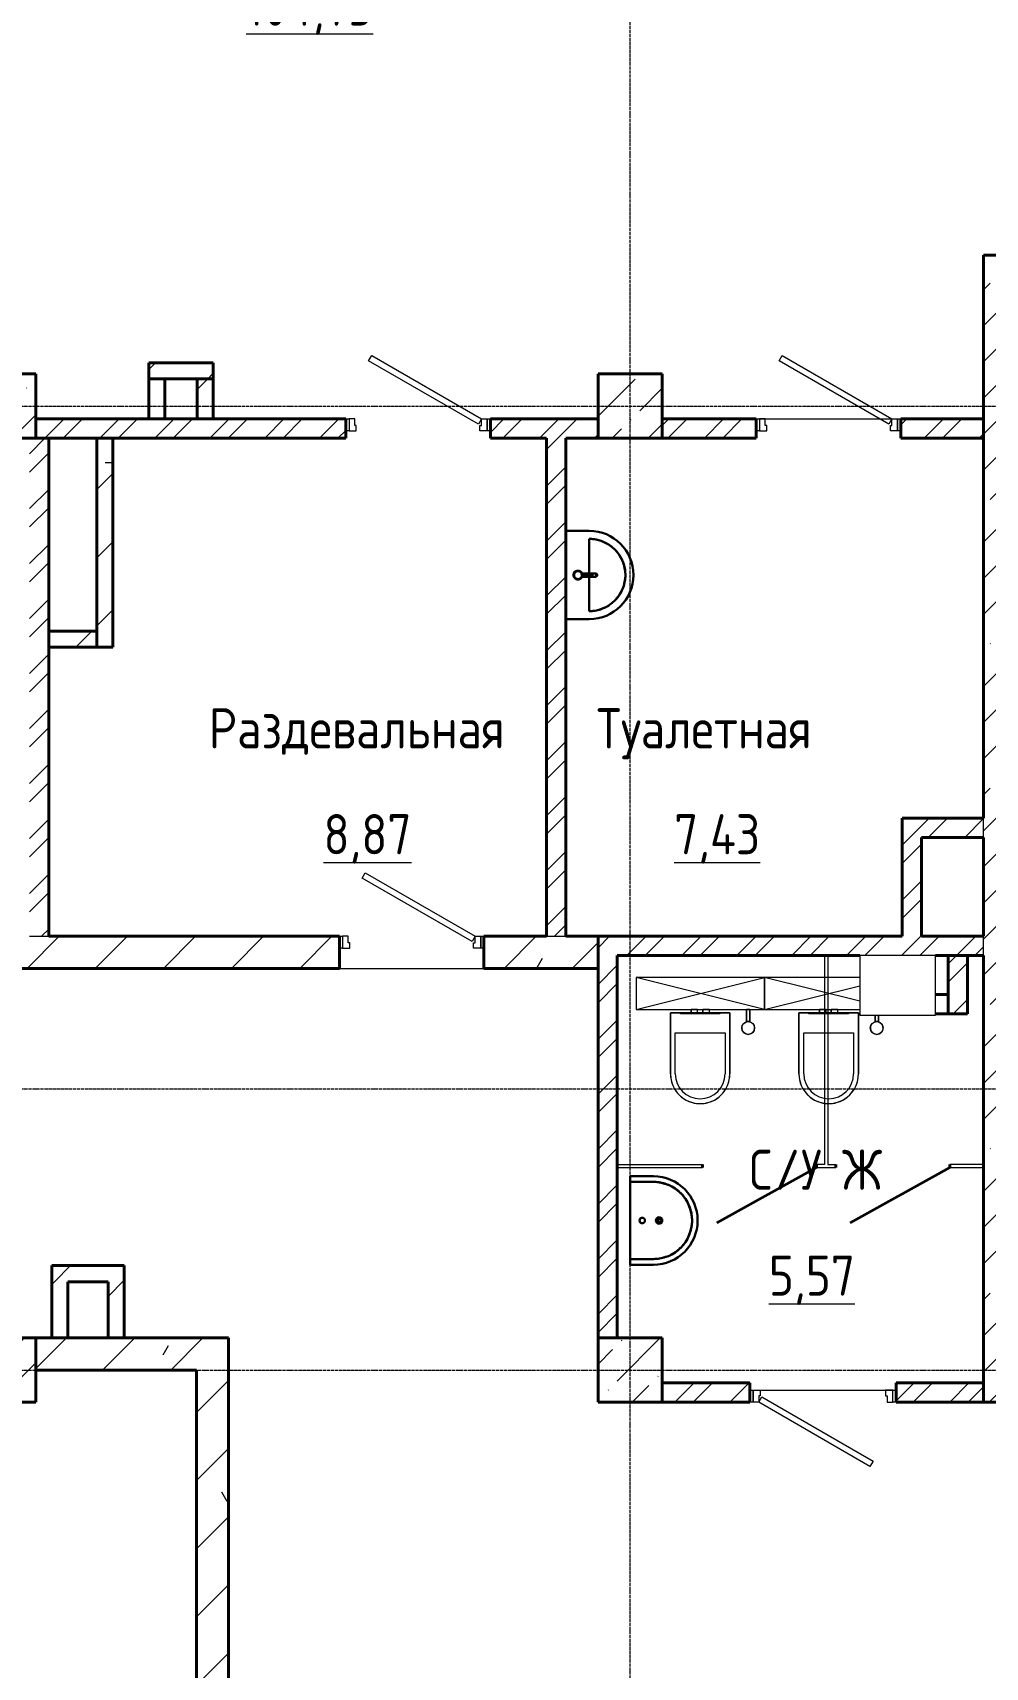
# Model space of a CAD drawing. Header units: millimetres. Extents: x 0 to 351840, y -132678 to 32417.
# Drawn here: x 304756 to 310687, y -110316 to -100142 of the extents above; entities that cross this region are included whole.
import ezdxf

# ---------------------------------------------------------------- set-up
doc = ezdxf.new("R2010")
doc.units = ezdxf.units.MM
doc.linetypes.add('BI_линия_сетки', pattern=[25, 20, -2.5, 0, -2.5])
doc.linetypes.add('BI_невидимые', pattern=[5, 3, -2])
for name, color, linetype, lineweight in [('Двери', 7, 'Continuous', 18), ('Марки помещений', 7, 'Continuous', 20), ('Несущие колонны', 7, 'Continuous', 18), ('Оси', 7, 'Continuous', 9), ('Перекрытие', 7, 'Continuous', 18), ('Сантехника', 7, 'Continuous', 9), ('Стены внутренние', 7, 'Continuous', 18), ('Стены наружные', 7, 'Continuous', 18), ('Стены несущие', 7, 'Continuous', 18), ('Стены штриховка', 7, 'Continuous', 18), ('Узлы', 7, 'Continuous', 9)]:
    doc.layers.add(name, color=color, linetype=linetype, lineweight=lineweight)
doc.layers.add('Линии', color=7, linetype='Continuous', lineweight=9, true_color=0x00a600)
doc.styles.add('GOST Common_1', font='GOST Common.ttf', dxfattribs={"width": 0.9, "height": 250})
pattern_1 = [(0, (2e-10, 1e-10), (1625.6, 406.4), [67.056, -1152.144, 67.056, -1152.144, -6502.4]), (0, (2e-10, 1e-10), (1625.6, 406.4), [-2438.4, 67.056, -2371.344, 67.056, -1152.144, -2844.8]), (0, (2e-10, 1e-10), (1625.6, 406.4), [-6096, 67.056, -745.744, 67.056, -1964.944]), (120, (609.6, 203.2), (-1164.753, 1204.611), [67.056, -1152.144, 67.056, -1152.144, -6502.4]), (120, (609.6, 203.2), (-1164.753, 1204.611), [-2438.4, 67.056, -2371.344, 67.056, -1152.144, -2844.8]), (120, (609.6, 203.2), (-1164.753, 1204.611), [-6096, 67.056, -745.744, 67.056, -1964.944]), (240, (812.8, 1016), (-460.847, -1611.011), [67.056, -1152.144, 67.056, -1152.144, -6502.4]), (240, (812.8, 1016), (-460.847, -1611.011), [-2438.4, 67.056, -2371.344, 67.056, -1152.144, -2844.8]), (240, (812.8, 1016), (-460.847, -1611.011), [-6096, 67.056, -745.744, 67.056, -1964.944])]
pattern_2 = [(45, (2e-10, 1e-10), (-212.132, 212.132), [])]
pattern_3 = [(45, (2e-10, 1e-10), (-171.074, 171.074), []), (45, (114.05, 1e-10), (-171.074, 171.074), [])]

# ---------------------------------------------------------------- blocks, each defined once
blk = doc.blocks.new('_временные_конструкции_колонны_монолитные_прямоугольная - _временная_конструкция_колонна_400x400-V9-02 Этаж__3_300___Отделочный_')
at = {"layer": 'Несущие колонны', "lineweight": 9}
h = blk.add_hatch(dxfattribs=at)
h.set_pattern_fill('FP_10', color=9, style=0, pattern_type=2)
h.set_pattern_definition([(45, (-6000, -7900), (84.1895, 308.696), [396.875, -79.375, 3.353, -76.022])])
h.paths.add_polyline_path([(200, -200), (200, 200), (-200, 200), (-200, -200)])
at = {"layer": 'Несущие колонны', "color": 9, "lineweight": 40}
for p, q in [((200, 200), (-200, 200)), ((-200, 200), (-200, -200)), ((200, -200), (200, 200)), ((-200, -200), (200, -200))]:
    blk.add_line(p, q, dxfattribs=at)
blk = doc.blocks.new('_временные_конструкции_колонны_монолитные_прямоугольная - _временная_конструкция_колонна_400x400-V10-02 Этаж__3_300___Отделочный_')
at = {"layer": 'Несущие колонны', "lineweight": 9}
h = blk.add_hatch(dxfattribs=at)
h.set_pattern_fill('FP_11', color=9, style=0, pattern_type=2)
h.set_pattern_definition([(45, (-9900, -7900), (84.1895, 308.696), [396.875, -79.375, 3.353, -76.022])])
h.paths.add_polyline_path([(200, -200), (200, 200), (-200, 200), (-200, -200)])
at = {"layer": 'Несущие колонны', "color": 9, "lineweight": 40}
for p, q in [((200, 200), (-200, 200)), ((-200, 200), (-200, -200)), ((200, -200), (200, 200)), ((-200, -200), (200, -200))]:
    blk.add_line(p, q, dxfattribs=at)
blk = doc.blocks.new('_временные_конструкции_колонны_монолитные_прямоугольная - _временная_конструкция_колонна_400x400-V17-02 Этаж__3_300___Отделочный_')
at = {"layer": 'Несущие колонны', "lineweight": 9}
h = blk.add_hatch(dxfattribs=at)
h.set_pattern_fill('FP_18', color=9, style=0, pattern_type=2)
h.set_pattern_definition([(45, (-6000, -13900), (84.1895, 308.696), [396.875, -79.375, 3.353, -76.022])])
h.paths.add_polyline_path([(200, -200), (200, 200), (-200, 200), (-200, -200)])
at = {"layer": 'Несущие колонны', "color": 9, "lineweight": 40}
for p, q in [((200, 200), (-200, 200)), ((-200, 200), (-200, -200)), ((200, -200), (200, 200)), ((-200, -200), (200, -200))]:
    blk.add_line(p, q, dxfattribs=at)
blk = doc.blocks.new('_Двери_Металлические_Однопольная_Техническая_1_3_4_8 - _дверь_ДМВ_2200-910_Л Д-7_-5814240-02 Этаж__3_300___Отделочный_')
at = {"layer": 'Двери', "color": 9, "lineweight": 9}
for p, q in [((-187, 427), (-168, 460)), ((506, 27), (-187, 427)), ((-168, 460), (525, 60)), ((-275, 60), (-310, 60)), ((-310, 60), (-310, -15)), ((-275, 20), (-275, 60)), ((-265, 20), (-275, 20)), ((-265, -15), (-265, 20)), ((525, 60), (506, 27)), ((515, 20), (525, 20)), ((515, -15), (515, 20)), ((525, 60), (560, 60)), ((525, 20), (525, 60)), ((560, 60), (560, -15)), ((-310, -15), (-265, -15)), ((560, -15), (515, -15))]:
    blk.add_line(p, q, dxfattribs=at)
at = {"layer": 'Двери', "color": 9, "linetype": 'BI_невидимые', "lineweight": 9}
for p, q in [((-330, -15), (-330, 60)), ((-330, 60), (-310, 60)), ((-330, -15), (-330, 60)), ((-330, 60), (-310, 60)), ((-310, 60), (-310, -15)), ((-310, 60), (-310, -15)), ((560, -15), (560, 60)), ((560, 60), (580, 60)), ((560, -15), (560, 60)), ((560, 60), (580, 60)), ((580, 60), (580, -15)), ((580, 60), (580, -15)), ((-310, -15), (-330, -15)), ((-310, -15), (-330, -15)), ((580, -15), (560, -15)), ((580, -15), (560, -15))]:
    blk.add_line(p, q, dxfattribs=at)
blk = doc.blocks.new('_Двери_Металлические_Однопольная_Техническая_1_3_4_8 - _дверь_ДМН_2100-900_Л Д-25-7591432-02 Этаж__3_300___Отделочный_')
at = {"layer": 'Двери', "color": 9, "lineweight": 9}
for p, q in [((-183, 422), (-164, 455)), ((501, 27), (-183, 422)), ((-164, 455), (520, 60)), ((-270, 60), (-305, 60)), ((-305, 60), (-305, -15)), ((-270, 20), (-270, 60)), ((-260, 20), (-270, 20)), ((-260, -15), (-260, 20)), ((520, 60), (501, 27)), ((510, 20), (520, 20)), ((510, -15), (510, 20)), ((520, 60), (555, 60)), ((520, 20), (520, 60)), ((555, 60), (555, -15)), ((-305, -15), (-260, -15)), ((555, -15), (510, -15))]:
    blk.add_line(p, q, dxfattribs=at)
at = {"layer": 'Двери', "color": 9, "linetype": 'BI_невидимые', "lineweight": 9}
for p, q in [((-325, -15), (-325, 60)), ((-325, 60), (-305, 60)), ((-325, -15), (-325, 60)), ((-325, 60), (-305, 60)), ((-305, 60), (-305, -15)), ((-305, 60), (-305, -15)), ((555, -15), (555, 60)), ((555, 60), (575, 60)), ((555, -15), (555, 60)), ((555, 60), (575, 60)), ((575, 60), (575, -15)), ((575, 60), (575, -15)), ((-305, -15), (-325, -15)), ((-305, -15), (-325, -15)), ((575, -15), (555, -15)), ((575, -15), (555, -15))]:
    blk.add_line(p, q, dxfattribs=at)
blk = doc.blocks.new('_Двери_Металлические_Однопольная_Техническая_1_3_4_8 - _дверь_ДМН_2100-900_Л-7489549-02 Этаж__3_300___Отделочный_')
at = {"layer": 'Двери', "color": 9, "lineweight": 9}
for p, q in [((-183, 422), (-164, 455)), ((501, 27), (-183, 422)), ((-164, 455), (520, 60)), ((-270, 60), (-305, 60)), ((-305, 60), (-305, -15)), ((-270, 20), (-270, 60)), ((-260, 20), (-270, 20)), ((-260, -15), (-260, 20)), ((520, 60), (501, 27)), ((510, 20), (520, 20)), ((510, -15), (510, 20)), ((520, 60), (555, 60)), ((520, 20), (520, 60)), ((555, 60), (555, -15)), ((-305, -15), (-260, -15)), ((555, -15), (510, -15))]:
    blk.add_line(p, q, dxfattribs=at)
at = {"layer": 'Двери', "color": 9, "linetype": 'BI_невидимые', "lineweight": 9}
for p, q in [((-325, -15), (-325, 60)), ((-325, 60), (-305, 60)), ((-325, -15), (-325, 60)), ((-325, 60), (-305, 60)), ((-305, 60), (-305, -15)), ((-305, 60), (-305, -15)), ((555, -15), (555, 60)), ((555, 60), (575, 60)), ((555, -15), (555, 60)), ((555, 60), (575, 60)), ((575, 60), (575, -15)), ((575, 60), (575, -15)), ((-305, -15), (-325, -15)), ((-305, -15), (-325, -15)), ((575, -15), (555, -15)), ((575, -15), (555, -15))]:
    blk.add_line(p, q, dxfattribs=at)
blk = doc.blocks.new('_Двери_Металлические_Однопольная_Техническая_1_3_4_8 - _дверь_ДМН_2100-900_Л Д-25-7591037-02 Этаж__3_300___Отделочный_')
at = {"layer": 'Двери', "color": 9, "lineweight": 9}
for p, q in [((-183, 462), (-164, 495)), ((501, 67), (-183, 462)), ((-164, 495), (520, 100)), ((-270, 100), (-305, 100)), ((-305, 100), (-305, 25)), ((-305, 25), (-260, 25)), ((-270, 60), (-270, 100)), ((-260, 60), (-270, 60)), ((-260, 25), (-260, 60)), ((520, 100), (501, 67)), ((510, 60), (520, 60)), ((510, 25), (510, 60)), ((555, 25), (510, 25)), ((520, 100), (555, 100)), ((520, 60), (520, 100)), ((555, 100), (555, 25))]:
    blk.add_line(p, q, dxfattribs=at)
at = {"layer": 'Двери', "color": 9, "linetype": 'BI_невидимые', "lineweight": 9}
for p, q in [((-325, 25), (-325, 100)), ((-325, 100), (-305, 100)), ((-325, 25), (-325, 100)), ((-325, 100), (-305, 100)), ((-305, 25), (-325, 25)), ((-305, 25), (-325, 25)), ((-305, 100), (-305, 25)), ((-305, 100), (-305, 25)), ((555, 25), (555, 100)), ((555, 100), (575, 100)), ((555, 25), (555, 100)), ((555, 100), (575, 100)), ((575, 25), (555, 25)), ((575, 25), (555, 25)), ((575, 100), (575, 25)), ((575, 100), (575, 25))]:
    blk.add_line(p, q, dxfattribs=at)
blk = doc.blocks.new('_временные_конструкции_колонны_монолитные_прямоугольная - _временная_конструкция_колонна_400x400-V86-02 Этаж__3_300___Отделочный_')
at = {"layer": 'Несущие колонны', "lineweight": 9}
h = blk.add_hatch(dxfattribs=at)
h.set_pattern_fill('FP_57', color=9, style=0, pattern_type=2)
h.set_pattern_definition([(45, (-9900, -13900), (84.1895, 308.696), [396.875, -79.375, 3.353, -76.022])])
h.paths.add_polyline_path([(200, -200), (200, 200), (-200, 200), (-200, -200)])
at = {"layer": 'Несущие колонны', "color": 9, "lineweight": 40}
for p, q in [((200, 200), (-200, 200)), ((-200, 200), (-200, -200)), ((200, -200), (200, 200)), ((-200, -200), (200, -200))]:
    blk.add_line(p, q, dxfattribs=at)
blk = doc.blocks.new('ADSK_Умывальник_Полукруглый_Керамический_ГОСТ30493-96 - 2-ой величины-V51-02 Этаж__3_300___Отделочный_')
at = {"layer": 'Сантехника', "color": 9, "lineweight": 30}
for p, q in [((15845, 5245), (15700, 5245)), ((15845, 4980), (15845, 5195)), ((15845, 4745), (15845, 4960)), ((15700, 4695), (15845, 4695))]:
    blk.add_line(p, q, dxfattribs=at)
at = {"layer": 'Сантехника', "color": 9, "lineweight": 30, "flags": 128}
blk.add_lwpolyline([(15845, 4745), (15854, 4745), (15863, 4746), (15872, 4747), (15881, 4748), (15890, 4749), (15898, 4751), (15907, 4754), (15916, 4756), (15924, 4759), (15933, 4763), (15941, 4766), (15949, 4770), (15957, 4775), (15965, 4779), (15972, 4784), (15979, 4790), (15986, 4795), (15993, 4801), (16000, 4807), (16006, 4813), (16013, 4820), (16018, 4827), (16024, 4834), (16029, 4841), (16034, 4848), (16039, 4856), (16043, 4864), (16048, 4872), (16051, 4880), (16055, 4888), (16058, 4897), (16061, 4905), (16063, 4914), (16065, 4923), (16067, 4932), (16068, 4941), (16069, 4950), (16070, 4959), (16070, 4968), (16070, 4977), (16069, 4986), (16069, 4995), (16068, 5003), (16066, 5012), (16064, 5021), (16062, 5030), (16059, 5038), (16056, 5047), (16053, 5055), (16050, 5064), (16046, 5072), (16041, 5080), (16037, 5087), (16032, 5095), (16027, 5102), (16021, 5110), (16016, 5117), (16010, 5123), (16003, 5130), (15997, 5136), (15990, 5142), (15983, 5148), (15976, 5153), (15969, 5158), (15961, 5163), (15953, 5167), (15945, 5171), (15937, 5175), (15929, 5179), (15920, 5182), (15912, 5185), (15903, 5187), (15894, 5189), (15886, 5191), (15877, 5193), (15868, 5194), (15859, 5195), (15850, 5195), (15845, 5195)], dxfattribs=at)
at = {"layer": 'Сантехника', "color": 9, "lineweight": 30}
for radius in [275, 225]:
    blk.add_arc((15845, 4970), radius, 270, 90, dxfattribs=at)
blk = doc.blocks.new('ADSK_Смеситель_ГОСТ25809-96 - Для умывальника_Однорукояточный-V89-02 Этаж__3_300___Отделочный_')
at = {"layer": 'Сантехника', "color": 9, "lineweight": 30}
for p, q in [((9658, 12858), (9600, 12858)), ((9645, 12854), (9600, 12854)), ((9600, 12842), (9645, 12842)), ((9600, 12838), (9658, 12838)), ((9666, 12854), (9645, 12854)), ((9645, 12843), (9645, 12853)), ((9645, 12842), (9666, 12842)), ((9681, 12858), (9658, 12858)), ((9658, 12838), (9681, 12838)), ((9666, 12853), (9666, 12854)), ((9666, 12853), (9666, 12854)), ((9666, 12853), (9666, 12843)), ((9666, 12842), (9666, 12843)), ((9666, 12842), (9666, 12843)), ((9685, 12858), (9681, 12858)), ((9681, 12838), (9685, 12838))]:
    blk.add_line(p, q, dxfattribs=at)
for radius, start, end in [(27.5, 90, 270), (27.5, 173.3116, 186.6875), (27.5, 135, 168.0226), (27.5, 191.9767, 225), (24.5, 90, 197.9349), (24.5, 198, 270), (27.5, 113.3113, 126.6872), (27.5, 233.3119, 246.6878), (27.5, 90, 108.0223), (27.5, 251.9769, 270), (27.5, 71.9777, 90), (27.5, 71.111, 90), (24.5, 342.0651, 90), (24.5, 270, 342), (27.5, 270, 288.0231), (27.5, 270, 288.8881), (27.5, 11.0769, 70), (27.5, 290, 348.9224), (27.5, 53.3128, 66.6887), (27.5, 293.3122, 306.6881), (27.5, 11.9774, 45), (27.5, 315, 348.0233), (24.5, 10.2298, 15), (24.5, 10.2298, 15), (24.5, 345, 349.7702), (24.5, 345, 349.7702)]:
    blk.add_arc((9575, 12848), radius, start, end, dxfattribs=at)
for start_param, end_param in [(4.712389, 6.283185), (3.141593, 3.849159), (3.926991, 4.712389)]:
    blk.add_ellipse((9685, 12848), major_axis=(0, 10), ratio=0.965926, start_param=start_param, end_param=end_param, dxfattribs=at)
for points, knots in [([(9599, 12853), (9599, 12853), (9599, 12854), (9599, 12854), (9599, 12855), (9599, 12855), (9599, 12855)], [0.13888889, 0.13888889, 0.13888889, 0.13888889, 0.16666667, 0.19444444, 0.20833333, 0.22222222, 0.22222222, 0.22222222, 0.22222222]), ([(9599, 12842), (9599, 12842), (9599, 12842), (9599, 12842), (9599, 12843), (9599, 12844), (9599, 12844)], [0.77430556, 0.77430556, 0.77430556, 0.77430556, 0.78298611, 0.79166667, 0.82638889, 0.86111111, 0.86111111, 0.86111111, 0.86111111]), ([(9645, 12854), (9645, 12854), (9645, 12854), (9645, 12854), (9645, 12854), (9645, 12854), (9645, 12854), (9645, 12853)], [0, 0, 0, 0, 0.166667, 0.333333, 0.5, 0.666667, 1, 1, 1, 1]), ([(9646, 12842), (9646, 12842), (9646, 12843), (9646, 12843), (9646, 12843), (9646, 12843), (9646, 12843), (9646, 12843)], [0, 0, 0, 0, 0.166667, 0.333333, 0.5, 0.666667, 1, 1, 1, 1]), ([(9655, 12843), (9655, 12842), (9656, 12840), (9657, 12839), (9658, 12838), (9658, 12838)], [0.1666667, 0.1666667, 0.1666667, 0.1666667, 0.3333333, 0.4166667, 0.5, 0.5, 0.5, 0.5]), ([(9681, 12858), (9681, 12858), (9682, 12858), (9682, 12858), (9682, 12858), (9683, 12858), (9683, 12858), (9684, 12858), (9684, 12857), (9685, 12857), (9685, 12857), (9686, 12856), (9686, 12856), (9686, 12855), (9687, 12854), (9687, 12854), (9688, 12852), (9688, 12851), (9688, 12849), (9688, 12848)], [0.5, 0.5, 0.5, 0.5, 0.5208333, 0.5416667, 0.5625, 0.5833333, 0.6041667, 0.625, 0.6458333, 0.6666667, 0.6875, 0.7083333, 0.75, 0.7708333, 0.7916667, 0.8333333, 0.875, 0.9166667, 1, 1, 1, 1]), ([(9688, 12848), (9688, 12848), (9688, 12846), (9688, 12845), (9687, 12843), (9687, 12843), (9686, 12842), (9686, 12841), (9685, 12841), (9685, 12840), (9684, 12840), (9684, 12839), (9683, 12839), (9683, 12839), (9682, 12839), (9682, 12839), (9682, 12839), (9681, 12838), (9681, 12838)], [0, 0, 0, 0, 0.0833333, 0.125, 0.1666667, 0.2083333, 0.2291667, 0.25, 0.2916667, 0.3333333, 0.3541667, 0.375, 0.3958333, 0.4166667, 0.4375, 0.4583333, 0.4791667, 0.5, 0.5, 0.5, 0.5])]:
    blk.add_open_spline(points, degree=3, knots=knots, dxfattribs=at)
for points in [[(9600, 12853), (9600, 12854), (9600, 12854), (9600, 12854), (9600, 12854), (9600, 12854), (9600, 12854), (9600, 12854)], [(9600, 12854), (9600, 12854), (9600, 12854), (9600, 12854)], [(9600, 12843), (9600, 12845), (9600, 12848), (9600, 12852), (9600, 12853)], [(9600, 12843), (9600, 12843), (9600, 12843), (9600, 12842), (9600, 12842)], [(9600, 12843), (9600, 12843), (9600, 12843), (9600, 12843), (9600, 12843), (9600, 12843), (9600, 12843), (9600, 12843)], [(9645, 12843), (9645, 12843), (9645, 12843), (9645, 12843), (9645, 12842), (9645, 12842)], [(9646, 12853), (9646, 12854), (9646, 12854), (9646, 12854), (9646, 12854), (9646, 12854)], [(9658, 12858), (9658, 12858), (9657, 12858), (9656, 12857), (9655, 12856), (9655, 12854), (9655, 12853)]]:
    blk.add_open_spline(points, degree=3, dxfattribs=at)
blk = doc.blocks.new('_сантехника_2D_унитаз с инсталляцией - _сантехника_2D_унитаз с инсталляцией-V96-02 Этаж__3_300___Отделочный_')
at = {"layer": 'Сантехника', "color": 9}
for p, q in [((-15, 220), (-56, 220)), ((-56, 220), (-56, 200)), ((-15, 200), (-15, 220)), ((58, 220), (17, 220)), ((17, 220), (17, 200)), ((58, 200), (58, 220)), ((400, 200), (-193, 200)), ((400, 200), (-193, 52)), ((-193, 148), (400, 0)), ((-56, 200), (-15, 200)), ((17, 200), (58, 200)), ((400, 0), (400, 200)), ((-193, 0), (400, 0))]:
    blk.add_line(p, q, dxfattribs=at)
at = {"layer": 'Узлы', "color": 9}
for p, q in [((-184, 220), (-184, 600)), ((-184, 600), (-184, 220)), ((-154, 345), (-154, 600)), ((156, 600), (156, 345)), ((186, 600), (186, 220)), ((186, 220), (186, 600)), ((156, 345), (-154, 345)), ((-308, 276), (-308, 233)), ((-308, 233), (-308, 274)), ((-308, 274), (-288, 274)), ((-288, 233), (-288, 276)), ((-288, 274), (-288, 233)), ((186, 220), (-184, 220)), ((-184, 220), (186, 220)), ((-122, 225), (124, 225)), ((-122, 220), (-122, 225)), ((-56, 220), (-56, 200)), ((-15, 220), (-15, 200)), ((17, 220), (17, 200)), ((58, 220), (58, 200)), ((124, 225), (124, 220))]:
    blk.add_line(p, q, dxfattribs=at)
blk.add_circle((-298, 314), 40, dxfattribs=at)
for centre, radius, start, end in [((1, 600), 185, 0, 180), ((1, 600), 185, 360, 180), ((1, 600), 155, 0, 180), ((-298, 314), 40, 284.3723, 255.4859)]:
    blk.add_arc(centre, radius, start, end, dxfattribs=at)
blk = doc.blocks.new('_сантехника_2D_унитаз с инсталляцией - _сантехника_2D_унитаз с инсталляцией-5720890-02 Этаж__3_300___Отделочный_')
at = {"layer": 'Сантехника', "color": 9}
for p, q in [((-15, 220), (-56, 220)), ((-56, 220), (-56, 200)), ((-15, 200), (-15, 220)), ((58, 220), (17, 220)), ((17, 220), (17, 200)), ((58, 200), (58, 220)), ((400, 200), (-400, 200)), ((-400, 200), (-400, 0)), ((400, 200), (-400, 0)), ((-400, 200), (400, 0)), ((-56, 200), (-15, 200)), ((17, 200), (58, 200)), ((400, 0), (400, 200)), ((-400, 0), (400, 0))]:
    blk.add_line(p, q, dxfattribs=at)
at = {"layer": 'Узлы', "color": 9}
for p, q in [((-184, 220), (-184, 600)), ((-184, 600), (-184, 220)), ((-154, 345), (-154, 600)), ((156, 600), (156, 345)), ((186, 600), (186, 220)), ((186, 220), (186, 600)), ((156, 345), (-154, 345)), ((-308, 276), (-308, 200)), ((-308, 200), (-308, 274)), ((-308, 274), (-288, 274)), ((-288, 200), (-288, 276)), ((-288, 274), (-288, 200)), ((186, 220), (-184, 220)), ((-184, 220), (186, 220)), ((-122, 225), (124, 225)), ((-122, 220), (-122, 225)), ((-56, 220), (-56, 200)), ((-15, 220), (-15, 200)), ((17, 220), (17, 200)), ((58, 220), (58, 200)), ((124, 225), (124, 220)), ((-308, 200), (-288, 200))]:
    blk.add_line(p, q, dxfattribs=at)
blk.add_circle((-298, 314), 40, dxfattribs=at)
for centre, radius, start, end in [((1, 600), 185, 0, 180), ((1, 600), 185, 360, 180), ((1, 600), 155, 0, 180), ((-298, 314), 40, 284.3723, 255.4859)]:
    blk.add_arc(centre, radius, start, end, dxfattribs=at)
blk = doc.blocks.new('ADSK_Умывальник_Полукруглый_Керамический_ГОСТ30493-96 - 2-ой величины-V97-02 Этаж__3_300___Отделочный_')
at = {"layer": 'Сантехника', "color": 9, "lineweight": 30}
for p, q in [((10045, 9106), (9900, 9106)), ((9900, 9106), (9900, 9071)), ((10045, 9071), (9900, 9071)), ((9900, 9071), (9900, 8951)), ((9900, 9071), (10045, 9071)), ((9900, 8951), (9900, 8711)), ((9900, 8711), (9900, 8591)), ((9900, 8591), (10045, 8591)), ((10045, 8591), (9900, 8591)), ((9900, 8591), (9900, 8556)), ((9900, 8556), (10045, 8556))]:
    blk.add_line(p, q, dxfattribs=at)
at = {"layer": 'Сантехника', "color": 9, "lineweight": 30, "flags": 128}
blk.add_lwpolyline([(10045, 8591), (10055, 8592), (10064, 8592), (10074, 8593), (10083, 8595), (10093, 8596), (10102, 8598), (10111, 8601), (10120, 8604), (10130, 8607), (10138, 8610), (10147, 8614), (10156, 8619), (10164, 8623), (10172, 8628), (10181, 8633), (10188, 8639), (10196, 8645), (10203, 8651), (10210, 8658), (10217, 8664), (10224, 8671), (10230, 8679), (10236, 8686), (10242, 8694), (10247, 8702), (10252, 8710), (10257, 8718), (10261, 8727), (10265, 8736), (10269, 8745), (10272, 8754), (10275, 8763), (10277, 8772), (10280, 8781), (10282, 8791), (10283, 8800), (10284, 8810), (10285, 8819), (10285, 8829), (10285, 8839), (10284, 8848), (10284, 8858), (10282, 8867), (10281, 8877), (10279, 8886), (10276, 8895), (10274, 8905), (10271, 8914), (10267, 8923), (10263, 8931), (10259, 8940), (10255, 8948), (10250, 8957), (10245, 8965), (10239, 8973), (10233, 8980), (10227, 8988), (10221, 8995), (10214, 9002), (10207, 9008), (10200, 9015), (10192, 9021), (10185, 9027), (10177, 9032), (10169, 9037), (10160, 9042), (10152, 9046), (10143, 9050), (10134, 9054), (10125, 9058), (10116, 9061), (10107, 9063), (10098, 9066), (10088, 9068), (10079, 9069), (10069, 9070), (10060, 9071), (10050, 9071), (10045, 9071)], dxfattribs=at)
at = {"layer": 'Сантехника', "color": 9, "lineweight": 30}
for centre, radius, start, end in [((10045, 8831), 275, 270, 90), ((10045, 8831), 240, 270, 90), ((10080, 8831), 20, 90, 270), ((10080, 8831), 20, 270, 90), ((9975, 8831), 17, 90, 270), ((9975, 8831), 17, 270, 90)]:
    blk.add_arc(centre, radius, start, end, dxfattribs=at)
blk = doc.blocks.new('ADSK_Смеситель_ГОСТ25809-96 - Для умывальника_Однорукояточный-V98-02 Этаж__3_300___Отделочный_')
at = {"layer": 'Сантехника', "color": 9, "lineweight": 30}
for p, q in [((10081, 8841), (10063, 8841)), ((10063, 8821), (10081, 8821)), ((10085, 8841), (10081, 8841)), ((10081, 8821), (10085, 8821))]:
    blk.add_line(p, q, dxfattribs=at)
for start_param, end_param in [(4.712389, 7.853982), (1.570796, 4.712389)]:
    blk.add_ellipse((10085, 8831), major_axis=(0, 10), ratio=0.965926, start_param=start_param, end_param=end_param, dxfattribs=at)
blk.add_open_spline([(10061, 8839), (10062, 8838), (10062, 8837), (10063, 8834), (10063, 8832), (10063, 8831)], degree=3, dxfattribs=at)
for points, knots in [([(10063, 8831), (10063, 8830), (10062, 8827), (10062, 8825), (10061, 8824)], [0, 0, 0, 0, 0.1666667, 0.2488267, 0.2488267, 0.2488267, 0.2488267]), ([(10083, 8841), (10083, 8841), (10082, 8841), (10082, 8841), (10082, 8841), (10081, 8841), (10081, 8841), (10080, 8841), (10080, 8841), (10079, 8841), (10079, 8841), (10078, 8841), (10078, 8840), (10078, 8840), (10077, 8840), (10077, 8839), (10076, 8839), (10076, 8838), (10075, 8837), (10075, 8837), (10075, 8835), (10074, 8834), (10074, 8832), (10074, 8831)], [0.4252854, 0.4252854, 0.4252854, 0.4252854, 0.4375, 0.4583333, 0.4791667, 0.5, 0.5208333, 0.5416667, 0.5625, 0.5833333, 0.6041667, 0.625, 0.6458333, 0.6666667, 0.6875, 0.7083333, 0.75, 0.7708333, 0.7916667, 0.8333333, 0.875, 0.9166667, 1, 1, 1, 1]), ([(10074, 8831), (10074, 8831), (10074, 8829), (10075, 8828), (10075, 8826), (10075, 8826), (10076, 8825), (10076, 8824), (10077, 8824), (10077, 8823), (10078, 8823), (10078, 8822), (10079, 8822), (10079, 8822), (10080, 8822), (10080, 8822), (10081, 8822), (10081, 8821), (10082, 8822), (10082, 8822), (10082, 8822), (10083, 8822), (10083, 8822)], [0, 0, 0, 0, 0.0833333, 0.125, 0.1666667, 0.2083333, 0.2291667, 0.25, 0.2916667, 0.3333333, 0.3541667, 0.375, 0.3958333, 0.4166667, 0.4375, 0.4583333, 0.4791667, 0.5, 0.5208333, 0.5416667, 0.5625, 0.5833333, 0.5833333, 0.5833333, 0.5833333])]:
    blk.add_open_spline(points, degree=3, knots=knots, dxfattribs=at)
blk = doc.blocks.new('A$C6dd5c291')
at = {"layer": 'Стены внутренние', "lineweight": 9}
h = blk.add_hatch(dxfattribs=at)
h.set_pattern_fill('FP_34', color=9, style=0, pattern_type=2)
h.set_pattern_definition(pattern_2)
h.paths.add_polyline_path([(7304, 14070), (7304, 14170), (6904, 14170), (6904, 14070), (7174.4, 14070)])
h = blk.add_hatch(dxfattribs=at)
h.set_pattern_fill('FP_34', color=9, style=0, pattern_type=2)
h.set_pattern_definition(pattern_2)
h.paths.add_polyline_path([(7304, 13820), (7304, 14070), (7204, 14070), (7204, 13820)])
h = blk.add_hatch(dxfattribs=at)
h.set_pattern_fill('FP_35', color=9, style=0, pattern_type=2)
h.set_pattern_definition(pattern_3)
h.paths.add_polyline_path([(9700, 13700), (9700, 13820), (9030, 13820), (9030, 13700), (9500, 13700)])
h.paths.add_polyline_path([(8130, 13700), (8130, 13820), (6200, 13820), (6200, 13700), (7174.4, 13700)])
h = blk.add_hatch(dxfattribs=at)
h.set_pattern_fill('FP_35', color=9, style=0, pattern_type=2)
h.set_pattern_definition(pattern_3)
h.paths.add_polyline_path([(12100, 13700), (12100, 13820), (11585, 13820), (11585, 13700)])
h.paths.add_polyline_path([(10685, 13700), (10685, 13820), (10100, 13820), (10100, 13700), (10387, 13700)])
h = blk.add_hatch(dxfattribs=at)
h.set_pattern_fill('FP_35', color=9, style=0, pattern_type=2)
h.set_pattern_definition(pattern_3)
h.paths.add_polyline_path([(6160, 10600), (6280, 10600), (6280, 13700), (6160, 13700), (6160, 11717.5)])
h = blk.add_hatch(dxfattribs=at)
h.set_pattern_fill('FP_33', color=9, style=0, pattern_type=2)
h.set_pattern_definition(pattern_1)
h.paths.add_polyline_path([(6680, 12400), (6680, 13700), (6580, 13700), (6580, 12400)])
h = blk.add_hatch(dxfattribs=at)
h.set_pattern_fill('FP_34', color=9, style=0, pattern_type=2)
h.set_pattern_definition(pattern_2)
h.paths.add_polyline_path([(6680, 12400), (6680, 13700), (6580, 13700), (6580, 12400)])
h = blk.add_hatch(dxfattribs=at)
h.set_pattern_fill('FP_35', color=9, style=0, pattern_type=2)
h.set_pattern_definition(pattern_3)
h.paths.add_polyline_path([(9500, 10600), (9500, 13700), (9380, 13700), (9380, 10600)])
h = blk.add_hatch(dxfattribs=at)
h.set_pattern_fill('FP_34', color=9, style=0, pattern_type=2)
h.set_pattern_definition(pattern_2)
h.paths.add_polyline_path([(6580, 12400), (6580, 12500), (6280, 12500), (6280, 12400)])
h = blk.add_hatch(dxfattribs=at)
h.set_pattern_fill('FP_35', color=9, style=0, pattern_type=2)
h.set_pattern_definition(pattern_3)
h.paths.add_polyline_path([(11713.5, 10600), (11713.5, 11335.8), (11593.5, 11335.8), (11593.5, 10600)])
h = blk.add_hatch(dxfattribs=at)
h.set_pattern_fill('FP_35', color=9, style=0, pattern_type=2)
h.set_pattern_definition(pattern_3)
h.paths.add_polyline_path([(12100, 11215.8), (12100, 11335.8), (11713.5, 11335.8), (11713.5, 11215.8)])
h = blk.add_hatch(dxfattribs=at)
h.set_pattern_fill('FP_33', color=9, style=0, pattern_type=2)
h.set_pattern_definition(pattern_1)
h.paths.add_polyline_path([(8990, 10400), (9700, 10400), (9700, 10600), (8990, 10600)])
h.paths.add_polyline_path([(8090, 10400), (8090, 10600), (-50, 10600), (-50, 10400), (7174.4, 10400)])
h = blk.add_hatch(dxfattribs=at)
h.set_pattern_fill('FP_34', color=9, style=0, pattern_type=2)
h.set_pattern_definition(pattern_2)
h.paths.add_polyline_path([(8990, 10400), (9700, 10400), (9700, 10600), (8990, 10600)])
h.paths.add_polyline_path([(8090, 10400), (8090, 10600), (-50, 10600), (-50, 10400), (7174.4, 10400)])
h = blk.add_hatch(dxfattribs=at)
h.set_pattern_fill('FP_35', color=9, style=0, pattern_type=2)
h.set_pattern_definition(pattern_3)
h.paths.add_polyline_path([(12100, 10480), (12100, 10600), (9700, 10600), (9700, 10480), (11800, 10480)])
h = blk.add_hatch(dxfattribs=at)
h.set_pattern_fill('FP_35', color=9, style=0, pattern_type=2)
h.set_pattern_definition(pattern_3)
h.paths.add_polyline_path([(9820, 8100), (9820, 10480), (9700, 10480), (9700, 8100)])
h = blk.add_hatch(dxfattribs=at)
h.set_pattern_fill('FP_35', color=9, style=0, pattern_type=2)
h.set_pattern_definition(pattern_3)
h.paths.add_polyline_path([(12000, 10117.5), (12000, 10480), (11880, 10480), (11880, 10117.5)])
h = blk.add_hatch(dxfattribs=at)
h.set_pattern_fill('FP_35', color=9, style=0, pattern_type=2)
h.set_pattern_definition(pattern_3)
h.paths.add_polyline_path([(11800, 10117.5), (11880, 10117.5), (11880, 10237.5), (11800, 10237.5)])
h = blk.add_hatch(dxfattribs=at)
h.set_pattern_fill('FP_34', color=9, style=0, pattern_type=2)
h.set_pattern_definition(pattern_2)
h.paths.add_polyline_path([(6650, 8450), (6650, 8550), (6300, 8550), (6300, 8450), (6400, 8450)])
h = blk.add_hatch(dxfattribs=at)
h.set_pattern_fill('FP_34', color=9, style=0, pattern_type=2)
h.set_pattern_definition(pattern_2)
h.paths.add_polyline_path([(6750, 8100), (6750, 8550), (6650, 8550), (6650, 8100)])
h = blk.add_hatch(dxfattribs=at)
h.set_pattern_fill('FP_34', color=9, style=0, pattern_type=2)
h.set_pattern_definition(pattern_2)
h.paths.add_polyline_path([(6400, 8100), (6400, 8450), (6300, 8450), (6300, 8100)])
h = blk.add_hatch(dxfattribs=at)
h.set_pattern_fill('FP_33', color=9, style=0, pattern_type=2)
h.set_pattern_definition(pattern_1)
h.paths.add_polyline_path([(7200, 7900), (7400, 7900), (7400, 8100), (6200, 8100), (6200, 7900), (7174.4, 7900)])
h = blk.add_hatch(dxfattribs=at)
h.set_pattern_fill('FP_34', color=9, style=0, pattern_type=2)
h.set_pattern_definition(pattern_2)
h.paths.add_polyline_path([(7200, 7900), (7400, 7900), (7400, 8100), (6200, 8100), (6200, 7900), (7174.4, 7900)])
h = blk.add_hatch(dxfattribs=at)
h.set_pattern_fill('FP_33', color=9, style=0, pattern_type=2)
h.set_pattern_definition(pattern_1)
h.paths.add_polyline_path([(7400, 5200), (7400, 7900), (7200, 7900), (7200, 5200)])
h = blk.add_hatch(dxfattribs=at)
h.set_pattern_fill('FP_34', color=9, style=0, pattern_type=2)
h.set_pattern_definition(pattern_2)
h.paths.add_polyline_path([(7400, 5200), (7400, 7900), (7200, 7900), (7200, 5200)])
h = blk.add_hatch(dxfattribs=at)
h.set_pattern_fill('FP_35', color=9, style=0, pattern_type=2)
h.set_pattern_definition(pattern_3)
h.paths.add_polyline_path([(12100, 7700), (12100, 7820), (11555, 7820), (11555, 7700)])
h.paths.add_polyline_path([(10645, 7700), (10645, 7820), (10100, 7820), (10100, 7700)])
at = {"layer": 'Стены наружные', "lineweight": 9}
h = blk.add_hatch(dxfattribs=at)
h.set_pattern_fill('FP_32', color=9, style=0, pattern_type=2)
h.set_pattern_definition([(45, (2e-10, 1e-10), (-224.5064, 224.5064), []), (45, (224.5, 1e-10), (-224.5064, 224.5064), [396.875, -79.375, 3.353, -76.022])])
h.paths.add_polyline_path([(12300, 7700), (12300, 14840), (12100, 14840), (12100, 7700)])
at = {"layer": 'Линии', "color": 9}
for p, q in [((11110, 10480), (11110, 9180)), ((11130, 10480), (11130, 9180)), ((9820, 9180), (10350, 9180)), ((9820, 9160), (10350, 9160)), ((11110, 9180), (11060, 9180)), ((11060, 9160), (11180, 9160)), ((11130, 9180), (11180, 9180)), ((12100, 9180), (11890, 9180)), ((11890, 9160), (12100, 9160))]:
    blk.add_line(p, q, dxfattribs=at)
at = {"layer": 'Линии', "color": 9, "lineweight": 18}
for p, q in [((11800, 10480), (11330, 10480)), ((11330, 10480), (11330, 10110)), ((11800, 10110), (11800, 10480)), ((11330, 10110), (11800, 10110))]:
    blk.add_line(p, q, dxfattribs=at)
at = {"layer": 'Линии', "color": 9, "lineweight": 40}
for p, q in [((10350, 9180), (10350, 9160)), ((11060, 9160), (10439, 8815.8)), ((11060, 9180), (11060, 9160)), ((11180, 9180), (11180, 9160)), ((11890, 9160), (11269, 8815.8)), ((11890, 9180), (11890, 9160))]:
    blk.add_line(p, q, dxfattribs=at)
at = {"layer": 'Оси', "color": 9, "linetype": 'BI_линия_сетки'}
for p, q in [((9900, -3558.5), (9900, 30190.3)), ((-4915.7, 13900), (50661.2, 13900)), ((-4915.7, 9650), (50661.2, 9650)), ((-4915.7, 7900), (50661.2, 7900))]:
    blk.add_line(p, q, dxfattribs=at)
at = {"layer": 'Перекрытие', "color": 9, "lineweight": 9}
for p, q in [((10685, 13820), (11585, 13820)), ((8090, 10400), (8990, 10400)), ((10645, 7775), (11555, 7775))]:
    blk.add_line(p, q, dxfattribs=at)
at = {"layer": 'Стены несущие', "color": 9, "lineweight": 40}
for p, q in [((12100, 14840), (12100, 11335.8)), ((15700, 14840), (12100, 14840)), ((7304, 14170), (6904, 14170)), ((6904, 14170), (6904, 13820)), ((7304, 13820), (7304, 14170)), ((7304, 14070), (6904, 14070)), ((7004, 13820), (7004, 14070)), ((7204, 14070), (7204, 13820)), ((8130, 13820), (6200, 13820)), ((8130, 13700), (8130, 13820)), ((9700, 13820), (9030, 13820)), ((9030, 13820), (9030, 13700)), ((10685, 13820), (10100, 13820)), ((10685, 13700), (10685, 13820)), ((12100, 13820), (11585, 13820)), ((11585, 13820), (11585, 13700)), ((8130, 13700), (6200, 13700)), ((6280, 10600), (6280, 13700)), ((6580, 13700), (6580, 12400)), ((6680, 12400), (6680, 13700)), ((9030, 13700), (9380, 13700)), ((9380, 13700), (9380, 10600)), ((9500, 13700), (9700, 13700)), ((9500, 10600), (9500, 13700)), ((10100, 13700), (10685, 13700)), ((11585, 13700), (12100, 13700)), ((6580, 12500), (6280, 12500)), ((6280, 12400), (6680, 12400)), ((11593.5, 11335.8), (11593.5, 10600)), ((12100, 11335.8), (11593.5, 11335.8)), ((11713.5, 10600), (11713.5, 11215.8)), ((11713.5, 11215.8), (12100, 11215.8)), ((12100, 11215.8), (12100, 10600)), ((8090, 10600), (6280, 10600)), ((8090, 10400), (8090, 10600)), ((9380, 10600), (8990, 10600)), ((8990, 10600), (8990, 10400)), ((11593.5, 10600), (9500, 10600)), ((9700, 10600), (9700, 8100)), ((12100, 10600), (11713.5, 10600)), ((9820, 8100), (9820, 10480)), ((9820, 10480), (11330, 10480)), ((11800, 10480), (12100, 10480)), ((11880, 10117.5), (11880, 10480)), ((12000, 10117.5), (12000, 10480)), ((12100, 10480), (12100, 7820)), ((-50, 10400), (8090, 10400)), ((8990, 10400), (9700, 10400)), ((11880, 10237.5), (11800, 10237.5)), ((11800, 10117.5), (12000, 10117.5)), ((6750, 8550), (6300, 8550)), ((6300, 8550), (6300, 8100)), ((6750, 8100), (6750, 8550)), ((6400, 8450), (6650, 8450)), ((6400, 8100), (6400, 8450)), ((6650, 8450), (6650, 8100)), ((7400, 8100), (6200, 8100)), ((7400, 5400), (7400, 8100)), ((6200, 7900), (7200, 7900)), ((7200, 7900), (7200, 5200)), ((10645, 7820), (10100, 7820)), ((10645, 7700), (10645, 7820)), ((12100, 7820), (11555, 7820)), ((11555, 7820), (11555, 7700)), ((12100, 7700), (12100, 7820)), ((10100, 7700), (10645, 7700)), ((11555, 7700), (13350, 7700))]:
    blk.add_line(p, q, dxfattribs=at)
at = {"layer": 'Стены штриховка', "color": 9}
for p, q in [((12100, 11215.8), (12100, 11335.8)), ((6160, 10600), (6280, 10600)), ((9380, 10600), (9500, 10600)), ((12100, 10480), (12100, 10600))]:
    blk.add_line(p, q, dxfattribs=at)
at = {"layer": 'Двери', "color": 9}
for name, p in [('_Двери_Металлические_Однопольная_Техническая_1_3_4_8 - _дверь_ДМН_2100-900_Л Д-25-7591432-02 Этаж__3_300___Отделочный_', (8455, 13760)), ('_Двери_Металлические_Однопольная_Техническая_1_3_4_8 - _дверь_ДМН_2100-900_Л-7489549-02 Этаж__3_300___Отделочный_', (11010, 13760)), ('_Двери_Металлические_Однопольная_Техническая_1_3_4_8 - _дверь_ДМН_2100-900_Л Д-25-7591037-02 Этаж__3_300___Отделочный_', (8415, 10500))]:
    blk.add_blockref(name, p, dxfattribs=at)
at = {"layer": 'Двери', "color": 9, "rotation": 180}
blk.add_blockref('_Двери_Металлические_Однопольная_Техническая_1_3_4_8 - _дверь_ДМВ_2200-910_Л Д-7_-5814240-02 Этаж__3_300___Отделочный_', (11225, 7760), dxfattribs=at)
at = {"layer": 'Несущие колонны', "color": 9}
for name, p in [('_временные_конструкции_колонны_монолитные_прямоугольная - _временная_конструкция_колонна_400x400-V17-02 Этаж__3_300___Отделочный_', (6000, 13900)), ('_временные_конструкции_колонны_монолитные_прямоугольная - _временная_конструкция_колонна_400x400-V86-02 Этаж__3_300___Отделочный_', (9900, 13900)), ('_временные_конструкции_колонны_монолитные_прямоугольная - _временная_конструкция_колонна_400x400-V9-02 Этаж__3_300___Отделочный_', (6000, 7900)), ('_временные_конструкции_колонны_монолитные_прямоугольная - _временная_конструкция_колонна_400x400-V10-02 Этаж__3_300___Отделочный_', (9900, 7900))]:
    blk.add_blockref(name, p, dxfattribs=at)
at = {"layer": 'Сантехника', "color": 9}
for name, p in [('ADSK_Умывальник_Полукруглый_Керамический_ГОСТ30493-96 - 2-ой величины-V51-02 Этаж__3_300___Отделочный_', (-6200, 7878.5)), ('ADSK_Смеситель_ГОСТ25809-96 - Для умывальника_Однорукояточный-V89-02 Этаж__3_300___Отделочный_', (0, 0)), ('ADSK_Умывальник_Полукруглый_Керамический_ГОСТ30493-96 - 2-ой величины-V97-02 Этаж__3_300___Отделочный_', (0, 0)), ('ADSK_Смеситель_ГОСТ25809-96 - Для умывальника_Однорукояточный-V98-02 Этаж__3_300___Отделочный_', (0, 0))]:
    blk.add_blockref(name, p, dxfattribs=at)
at = {"layer": 'Сантехника', "color": 9, "rotation": 180}
for name, p in [('_сантехника_2D_унитаз с инсталляцией - _сантехника_2D_унитаз с инсталляцией-5720890-02 Этаж__3_300___Отделочный_', (10337, 10343.3)), ('_сантехника_2D_унитаз с инсталляцией - _сантехника_2D_унитаз с инсталляцией-V96-02 Этаж__3_300___Отделочный_', (11137, 10343.3))]:
    blk.add_blockref(name, p, dxfattribs=at)
at = {"layer": 'Марки помещений', "color": 9, "lineweight": 9, "char_height": 250, "attachment_point": 1, "style": 'GOST Common_1'}
for s, insert, width in [('\\L104,73', (7509.4, 16517.6), 1031.772), ('Раздевальная', (7276.9, 12019.3), 2409.873), ('Туалетная', (9691, 12019.3), 1868.734), ('\\L8,87', (7991.1, 11360.2), 678.228), ('\\L7,43', (10173.4, 11360.2), 699.873), ('\\fGOST Common|b0|i0|c204|p34|;\\W.9;С', (10641.6, 9272.1), 194.81), ('\\fGOST Common|b0|i0|c204|p34|;\\W.9;/', (10802.4, 9272.1), 194.81), ('\\fGOST Common|b0|i0|c204|p34|;\\W.9;У', (10963.1, 9272.1), 216.456), ('\\fGOST Common|b0|i0|c204|p34|;\\W.9; ', (11141.7, 9272.1), 93.797), ('\\fGOST Common|b0|i0|c204|p34|;\\W.9;Ж', (11219.1, 9272.1), 274.177), ('\\L5,57', (10763.6, 8613.1), 678.228)]:
    blk.add_mtext(s, dxfattribs=dict(at, insert=insert, width=width))

msp = doc.modelspace()

# ---------------------------------------------------------------- block references
msp.add_blockref('A$C6dd5c291', (298576, -116366))

doc.saveas('drawing.dxf')
